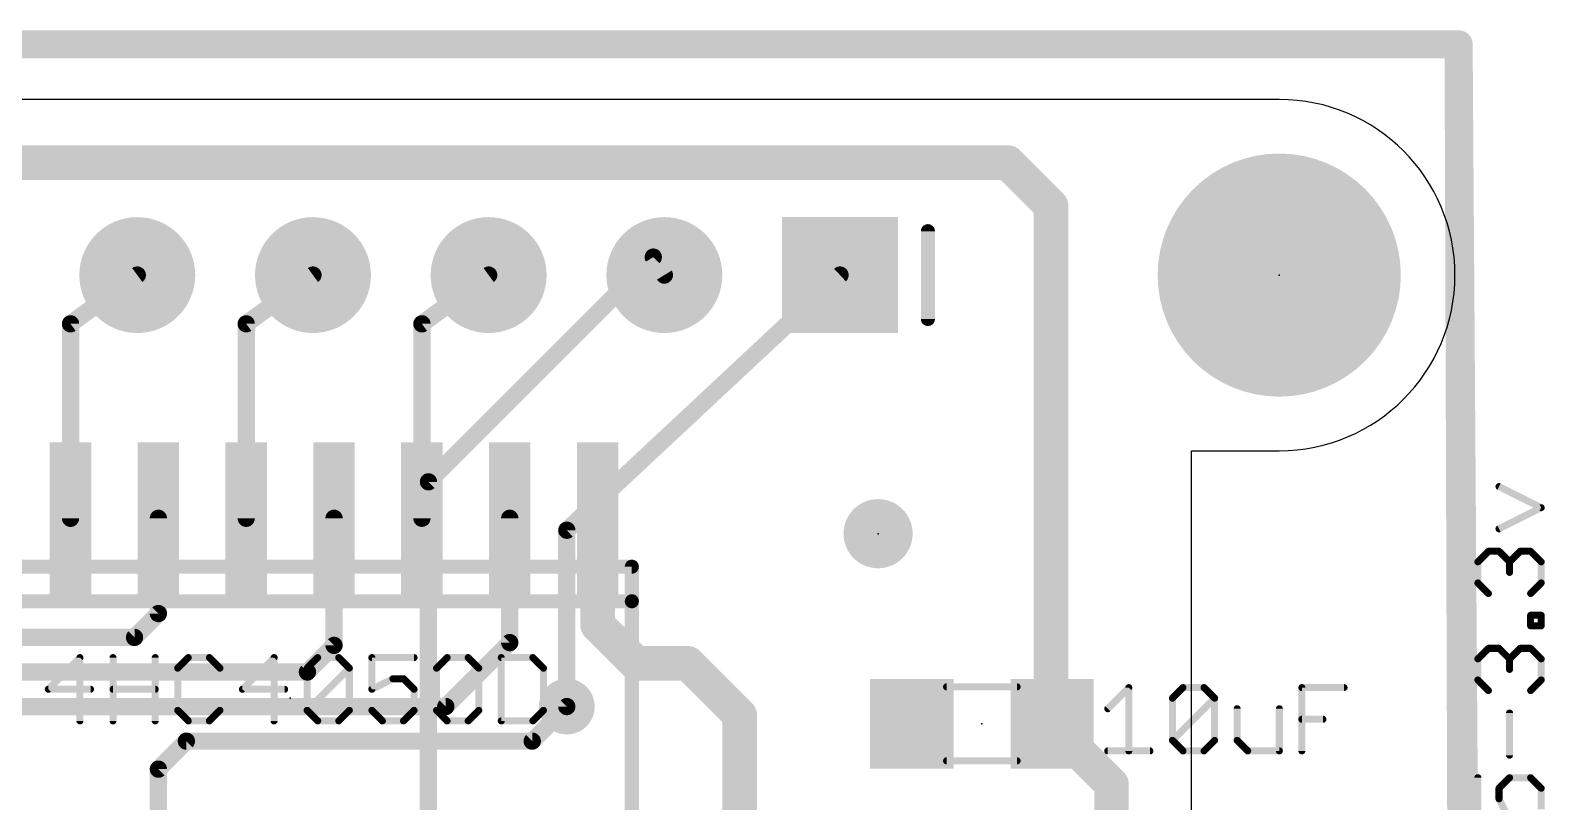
# Model space of a CAD drawing. Extents: x -22.2 to 25.3, y -18.9 to 18.8.
# Drawn here: x 0.99 to 22.89, y 7.62 to 18.78 of the extents above; entities that cross this region are included whole.
import ezdxf

# ---------------------------------------------------------------- set-up
doc = ezdxf.new("R2010")
doc.units = 0
for name, color, linetype in [('1', 12, 'CONTINUOUS'), ('16', 132, 'CONTINUOUS'), ('17', 110, 'CONTINUOUS'), ('18', 110, 'CONTINUOUS'), ('20', 53, 'CONTINUOUS'), ('23', 40, 'CONTINUOUS'), ('27', 253, 'CONTINUOUS'), ('51', 253, 'CONTINUOUS')]:
    doc.layers.add(name, color=color, linetype=linetype)

# ---------------------------------------------------------------- blocks, each defined once
blk = doc.blocks.new('RECT')
blk.add_solid([(-0.5, -0.5), (0.5, -0.5), (-0.5, 0.5), (0.5, 0.5)])
blk = doc.blocks.new('SQUAREP')
blk.add_solid([(-0.5, -0.5), (0.5, -0.5), (-0.5, 0.5), (0.5, 0.5)])
blk = doc.blocks.new('ROUNDP')
at = {"const_width": 0.5}
blk.add_lwpolyline([(0, -0.25, 1), (0, 0.25, 1), (0, -0.25)], format="xyb", dxfattribs=at)
blk = doc.blocks.new('PIE')
at = {"const_width": 0.5}
blk.add_lwpolyline([(0, -0.25, 1), (0, 0.25, 1), (0, -0.25)], format="xyb", dxfattribs=at)
blk = doc.blocks.new('ROUNDV')
at = {"const_width": 0.5}
blk.add_lwpolyline([(0, -0.25, 1), (0, 0.25, 1), (0, -0.25)], format="xyb", dxfattribs=at)

msp = doc.modelspace()

# ---------------------------------------------------------------- linework, layer by layer
at = {"layer": '1'}
for points, const_width in [([(21.643, 18.577), (-21.499, 18.577)], 0.4064), ([(21.897, -18.288), (21.643, 18.577)], 0.4064), ([(-10.004, 16.867), (15.125, 16.867)], 0.5), ([(15.125, 16.867), (15.75, 16.242)], 0.5), ([(15.75, 16.242), (15.75, 8.766)], 0.5), ([(1.575, 14.535), (2.54, 15.24)], 0.25), ([(4.115, 14.535), (5.08, 15.24)], 0.25), ([(6.655, 14.535), (7.62, 15.24)], 0.25), ([(1.575, 11.723), (1.575, 14.535)], 0.25), ([(4.115, 11.723), (4.115, 14.535)], 0.25), ([(6.655, 11.723), (6.655, 14.535)], 0.25), ([(2.845, 11.723), (2.845, 10.345)], 0.25), ([(5.385, 11.723), (5.385, 9.885)], 0.25), ([(7.925, 11.723), (7.925, 9.925)], 0.25), ([(9.195, 11.723), (9.195, 10.18)], 0.5), ([(2.5, 10), (2.845, 10.345)], 0.25), ([(9.75, 9.625), (9.195, 10.18)], 0.5), ([(-0.25, 10), (2.5, 10)], 0.25), ([(5, 9.5), (5.385, 9.885)], 0.25), ([(7, 9), (7.925, 9.925)], 0.25), ([(10.5, 9.625), (9.75, 9.625)], 0.5), ([(11.25, 8.875), (10.5, 9.625)], 0.5), ([(0, 9.5), (5, 9.5)], 0.25), ([(0.25, 9), (7, 9)], 0.25), ([(8.25, 8.5), (8.75, 9)], 0.25), ([(11.25, 5.375), (11.25, 8.875)], 0.5), ([(15.75, 8.766), (15.766, 8.75)], 0.5), ([(15.766, 8.75), (15.766, 8.734)], 0.5), ([(15.766, 8.734), (16.625, 7.875)], 0.5), ([(2.845, 8.095), (3.25, 8.5)], 0.25), ([(3.25, 8.5), (8.25, 8.5)], 0.25), ([(2.845, 6.523), (2.845, 8.095)], 0.25), ([(16.625, 7.875), (16.625, 7)], 0.5)]:
    msp.add_lwpolyline(points, dxfattribs=dict(at, const_width=const_width))
for points, const_width in [([(21.7446, 18.5777, 1), (21.5414, 18.5763)], 0.2032), ([(21.643, 18.4754, 1), (21.643, 18.6786)], 0.2032), ([(15.2134, 16.9554, 1), (15.0366, 16.7786)], 0.25), ([(15.125, 16.742, 1), (15.125, 16.992)], 0.25), ([(15.875, 16.242, 1), (15.625, 16.242)], 0.25), ([(15.6616, 16.1536, 1), (15.8384, 16.3304)], 0.25), ([(2.5769, 15.1895, 1), (2.5031, 15.2905)], 0.125), ([(5.1169, 15.1895, 1), (5.0431, 15.2905)], 0.125), ([(7.6569, 15.1895, 1), (7.5831, 15.2905)], 0.125), ([(1.6375, 14.535, 1), (1.5125, 14.535)], 0.125), ([(1.5381, 14.5855, 1), (1.6119, 14.4845)], 0.125), ([(4.1775, 14.535, 1), (4.0525, 14.535)], 0.125), ([(4.0781, 14.5855, 1), (4.1519, 14.4845)], 0.125), ([(6.7175, 14.535, 1), (6.5925, 14.535)], 0.125), ([(6.6181, 14.5855, 1), (6.6919, 14.4845)], 0.125), ([(2.9075, 11.723, 1), (2.7825, 11.723)], 0.125), ([(5.4475, 11.723, 1), (5.3225, 11.723)], 0.125), ([(7.9875, 11.723, 1), (7.8625, 11.723)], 0.125), ([(9.32, 11.723, 1), (9.07, 11.723)], 0.25), ([(1.5125, 11.723, 1), (1.6375, 11.723)], 0.125), ([(4.0525, 11.723, 1), (4.1775, 11.723)], 0.125), ([(6.5925, 11.723, 1), (6.7175, 11.723)], 0.125), ([(2.7825, 10.345, 1), (2.9075, 10.345)], 0.125), ([(2.8892, 10.3008, 1), (2.8008, 10.3892)], 0.125), ([(9.2834, 10.2684, 1), (9.1066, 10.0916)], 0.25), ([(9.07, 10.18, 1), (9.32, 10.18)], 0.25), ([(2.4558, 10.0442, 1), (2.5442, 9.9558)], 0.125), ([(2.5, 9.9375, 1), (2.5, 10.0625)], 0.125), ([(5.3225, 9.885, 1), (5.4475, 9.885)], 0.125), ([(5.4292, 9.8408, 1), (5.3408, 9.9292)], 0.125), ([(7.8625, 9.925, 1), (7.9875, 9.925)], 0.125), ([(7.9692, 9.8808, 1), (7.8808, 9.9692)], 0.125), ([(9.75, 9.75, 1), (9.75, 9.5)], 0.25), ([(10.5884, 9.7134, 1), (10.4116, 9.5366)], 0.25), ([(10.5, 9.5, 1), (10.5, 9.75)], 0.25), ([(9.6616, 9.5366, 1), (9.8384, 9.7134)], 0.25), ([(4.9558, 9.5442, 1), (5.0442, 9.4558)], 0.125), ([(5, 9.4375, 1), (5, 9.5625)], 0.125), ([(6.9558, 9.0442, 1), (7.0442, 8.9558)], 0.125), ([(7, 8.9375, 1), (7, 9.0625)], 0.125), ([(8.7942, 8.9558, 1), (8.7058, 9.0442)], 0.125), ([(11.375, 8.875, 1), (11.125, 8.875)], 0.25), ([(11.1616, 8.7866, 1), (11.3384, 8.9634)], 0.25), ([(15.8384, 8.8544, 1), (15.6616, 8.6776)], 0.25), ([(15.891, 8.75, 1), (15.641, 8.75)], 0.25), ([(15.8544, 8.8224, 1), (15.6776, 8.6456)], 0.25), ([(15.625, 8.766, 1), (15.875, 8.766)], 0.25), ([(15.641, 8.734, 1), (15.891, 8.734)], 0.25), ([(15.6776, 8.6616, 1), (15.8544, 8.8384)], 0.25), ([(3.25, 8.5625, 1), (3.25, 8.4375)], 0.125), ([(3.2942, 8.4558, 1), (3.2058, 8.5442)], 0.125), ([(8.2058, 8.5442, 1), (8.2942, 8.4558)], 0.125), ([(8.25, 8.4375, 1), (8.25, 8.5625)], 0.125), ([(2.9075, 8.095, 1), (2.7825, 8.095)], 0.125), ([(2.8008, 8.1392, 1), (2.8892, 8.0508)], 0.125), ([(16.75, 7.875, 1), (16.5, 7.875)], 0.25), ([(16.5366, 7.7866, 1), (16.7134, 7.9634)], 0.25)]:
    msp.add_lwpolyline(points, format="xyb", dxfattribs=dict(at, const_width=const_width))
at = {"layer": '16'}
for points, const_width in [([(21.643, 18.577), (-21.753, 18.577)], 0.4064), ([(21.77, -18.288), (21.643, 18.577)], 0.4064), ([(10, 15.5), (6.75, 12.25)], 0.25), ([(10.16, 15.24), (10, 15.5)], 0.25), ([(8.75, 11.55), (12.7, 15.24)], 0.25), ([(6.75, 12.25), (6.75, 4.5)], 0.25), ([(8.75, 9), (8.75, 11.55)], 0.25)]:
    msp.add_lwpolyline(points, dxfattribs=dict(at, const_width=const_width))
for points, const_width in [([(21.7446, 18.5774, 1), (21.5414, 18.5766)], 0.2032), ([(21.643, 18.4754, 1), (21.643, 18.6786)], 0.2032), ([(10.0532, 15.5328, 1), (9.9468, 15.4672)], 0.125), ([(10.0442, 15.4558, 1), (9.9558, 15.5442)], 0.125), ([(10.1068, 15.2072, 1), (10.2132, 15.2728)], 0.125), ([(12.7427, 15.1943, 1), (12.6573, 15.2857)], 0.125), ([(6.8125, 12.25, 1), (6.6875, 12.25)], 0.125), ([(6.7058, 12.2942, 1), (6.7942, 12.2058)], 0.125), ([(8.8125, 11.55, 1), (8.6875, 11.55)], 0.125), ([(8.7073, 11.5957, 1), (8.7927, 11.5043)], 0.125), ([(8.6875, 9, 1), (8.8125, 9)], 0.125)]:
    msp.add_lwpolyline(points, format="xyb", dxfattribs=dict(at, const_width=const_width))
at = {"layer": '20'}
for p, q in [((19.05, 17.78), (-19.05, 17.78)), ((17.78, -12.7), (17.78, 12.7)), ((17.78, 12.7), (19.05, 12.7))]:
    msp.add_line(p, q, dxfattribs=at)
for start, end in [(0, 90), (270, 0)]:
    msp.add_arc((19.05, 15.24), 2.54, start, end, dxfattribs=at)
at = {"layer": '23'}
for p in [(19.05, 15.24), (13.25, 11.5), (4.75, 9.123), (14.75, 8.75)]:
    msp.add_point(p, dxfattribs=at)
at = {"layer": '27', "const_width": 0.1016}
for points in [[(22.8372, 11.876), (22.2271, 12.181)], [(22.2271, 11.5709), (22.8372, 11.876)], [(21.922, 11.093), (22.0746, 11.2455)], [(22.0746, 11.2455), (22.2271, 11.2455)], [(22.2271, 11.2455), (22.3796, 11.093)], [(22.3796, 11.093), (22.5321, 11.2455)], [(22.5321, 11.2455), (22.6847, 11.2455)], [(22.6847, 11.2455), (22.8372, 11.093)], [(21.922, 10.7879), (21.922, 11.093)], [(22.3796, 11.093), (22.3796, 10.9404)], [(22.8372, 11.093), (22.8372, 10.7879)], [(22.0746, 10.6354), (21.922, 10.7879)], [(22.8372, 10.7879), (22.6847, 10.6354)], [(22.6847, 10.1676), (22.6847, 10.3202)], [(22.6847, 10.3202), (22.8372, 10.3202)], [(22.8372, 10.3202), (22.8372, 10.1676)], [(22.8372, 10.1676), (22.6847, 10.1676)], [(21.922, 9.6897), (22.0746, 9.8422)], [(22.0746, 9.8422), (22.2271, 9.8422)], [(22.2271, 9.8422), (22.3796, 9.6897)], [(22.3796, 9.6897), (22.5321, 9.8422)], [(22.5321, 9.8422), (22.6847, 9.8422)], [(22.6847, 9.8422), (22.8372, 9.6897)], [(1.7112, 9.708), (1.2536, 9.2504)], [(1.7112, 8.7928), (1.7112, 9.708)], [(2.1892, 8.7928), (2.1892, 9.708)], [(2.7993, 9.708), (2.7993, 8.7928)], [(3.2772, 9.708), (3.1247, 9.5555)], [(3.5823, 9.708), (3.2772, 9.708)], [(3.7348, 9.5555), (3.5823, 9.708)], [(4.5178, 9.708), (4.0602, 9.2504)], [(4.5178, 8.7928), (4.5178, 9.708)], [(4.9957, 9.5555), (5.1482, 9.708)], [(5.1482, 9.708), (5.4533, 9.708)], [(5.4533, 9.708), (5.6058, 9.5555)], [(6.5414, 9.708), (5.9312, 9.708)], [(5.9312, 9.708), (5.9312, 9.2504)], [(6.8668, 9.5555), (7.0193, 9.708)], [(7.0193, 9.708), (7.3243, 9.708)], [(7.3243, 9.708), (7.4769, 9.5555)], [(7.8023, 9.708), (7.8023, 8.7928)], [(8.2599, 9.708), (7.8023, 9.708)], [(8.4124, 9.5555), (8.2599, 9.708)], [(21.922, 9.3846), (21.922, 9.6897)], [(22.3796, 9.6897), (22.3796, 9.5372)], [(22.8372, 9.6897), (22.8372, 9.3846)], [(3.1247, 9.5555), (3.1247, 8.9453)], [(4.9957, 8.9453), (4.9957, 9.5555)], [(4.9957, 8.9453), (5.6058, 9.5555)], [(5.6058, 9.5555), (5.6058, 8.9453)], [(5.9312, 9.2504), (6.2363, 9.4029)], [(6.2363, 9.4029), (6.3888, 9.4029)], [(6.3888, 9.4029), (6.5414, 9.2504)], [(6.8668, 8.9453), (6.8668, 9.5555)], [(6.8668, 8.9453), (7.4769, 9.5555)], [(7.4769, 9.5555), (7.4769, 8.9453)], [(8.4124, 8.9453), (8.4124, 9.5555)], [(22.0746, 9.2321), (21.922, 9.3846)], [(22.8372, 9.3846), (22.6847, 9.2321)], [(1.2536, 9.2504), (1.8638, 9.2504)], [(2.1892, 9.2504), (2.7993, 9.2504)], [(4.0602, 9.2504), (4.6703, 9.2504)], [(6.5414, 9.2504), (6.5414, 8.9453)], [(16.5703, 8.9689), (16.8754, 9.274)], [(16.8754, 9.274), (16.8754, 8.3588)], [(17.5058, 9.1215), (17.6583, 9.274)], [(17.6583, 9.274), (17.9634, 9.274)], [(17.9634, 9.274), (18.1159, 9.1215)], [(19.3769, 8.3588), (19.3769, 9.274)], [(19.3769, 9.274), (19.987, 9.274)], [(3.1247, 8.9453), (3.2772, 8.7928)], [(3.5823, 8.7928), (3.7348, 8.9453)], [(5.1482, 8.7928), (4.9957, 8.9453)], [(5.6058, 8.9453), (5.4533, 8.7928)], [(6.0838, 8.7928), (5.9312, 8.9453)], [(6.5414, 8.9453), (6.3888, 8.7928)], [(7.0193, 8.7928), (6.8668, 8.9453)], [(7.4769, 8.9453), (7.3243, 8.7928)], [(8.2599, 8.7928), (8.4124, 8.9453)], [(17.5058, 8.5113), (17.5058, 9.1215)], [(17.5058, 8.5113), (18.1159, 9.1215)], [(18.1159, 9.1215), (18.1159, 8.5113)], [(18.4413, 8.9689), (18.4413, 8.5113)], [(19.0515, 8.3588), (19.0515, 8.9689)], [(3.2772, 8.7928), (3.5823, 8.7928)], [(5.4533, 8.7928), (5.1482, 8.7928)], [(6.3888, 8.7928), (6.0838, 8.7928)], [(7.3243, 8.7928), (7.0193, 8.7928)], [(7.8023, 8.7928), (8.2599, 8.7928)], [(19.3769, 8.8164), (19.6819, 8.8164)], [(22.3796, 8.2966), (22.3796, 8.9067)], [(17.6583, 8.3588), (17.5058, 8.5113)], [(18.1159, 8.5113), (17.9634, 8.3588)], [(18.4413, 8.5113), (18.5939, 8.3588)], [(16.5703, 8.3588), (17.1804, 8.3588)], [(17.9634, 8.3588), (17.6583, 8.3588)], [(18.5939, 8.3588), (19.0515, 8.3588)], [(21.922, 7.9712), (21.922, 7.3611)], [(22.2271, 7.8187), (22.3796, 7.9712)], [(22.3796, 7.9712), (22.6847, 7.9712)], [(22.6847, 7.9712), (22.8372, 7.8187)], [(22.2271, 7.6661), (22.2271, 7.8187)], [(22.3796, 7.3611), (22.2271, 7.6661)], [(22.8372, 7.8187), (22.8372, 7.5136)]]:
    msp.add_lwpolyline(points, dxfattribs=at)
at = {"layer": '27', "const_width": 0.0508}
for points in [[(22.2384, 12.2037, 1), (22.2157, 12.1583)], [(22.8486, 11.8532, 1), (22.8258, 11.8987)], [(22.8258, 11.8532, 1), (22.8486, 11.8987)], [(22.2157, 11.5936, 1), (22.2384, 11.5482)], [(22.0746, 11.2709, 1), (22.0746, 11.2201)], [(22.0925, 11.2275, 1), (22.0566, 11.2635)], [(22.245, 11.2635, 1), (22.2091, 11.2275)], [(22.2271, 11.2201, 1), (22.2271, 11.2709)], [(22.5321, 11.2709, 1), (22.5321, 11.2201)], [(22.5501, 11.2275, 1), (22.5142, 11.2635)], [(22.7026, 11.2635, 1), (22.6667, 11.2275)], [(22.6847, 11.2201, 1), (22.6847, 11.2709)], [(21.9474, 11.093, 1), (21.8966, 11.093)], [(21.9041, 11.1109, 1), (21.94, 11.075)], [(22.405, 11.093, 1), (22.3542, 11.093)], [(22.3616, 11.1109, 1), (22.3976, 11.075)], [(22.3542, 10.9404, 1), (22.405, 10.9404)], [(22.3616, 11.075, 1), (22.3976, 11.1109)], [(22.8626, 11.093, 1), (22.8118, 11.093)], [(22.8192, 11.075, 1), (22.8552, 11.1109)], [(21.8966, 10.7879, 1), (21.9474, 10.7879)], [(21.94, 10.8059, 1), (21.9041, 10.77)], [(22.8118, 10.7879, 1), (22.8626, 10.7879)], [(22.8552, 10.77, 1), (22.8192, 10.8059)], [(22.0566, 10.6174, 1), (22.0925, 10.6533)], [(22.6667, 10.6533, 1), (22.7026, 10.6174)], [(22.7101, 10.3202, 1), (22.6593, 10.3202)], [(22.6847, 10.3456, 1), (22.6847, 10.2948)], [(22.8626, 10.3202, 1), (22.8118, 10.3202)], [(22.8372, 10.2948, 1), (22.8372, 10.3456)], [(22.6847, 10.193, 1), (22.6847, 10.1422)], [(22.6593, 10.1676, 1), (22.7101, 10.1676)], [(22.8118, 10.1676, 1), (22.8626, 10.1676)], [(22.8372, 10.1422, 1), (22.8372, 10.193)], [(22.0746, 9.8676, 1), (22.0746, 9.8168)], [(22.0925, 9.8243, 1), (22.0566, 9.8602)], [(22.245, 9.8602, 1), (22.2091, 9.8243)], [(22.2271, 9.8168, 1), (22.2271, 9.8676)], [(22.5321, 9.8676, 1), (22.5321, 9.8168)], [(22.5501, 9.8243, 1), (22.5142, 9.8602)], [(22.7026, 9.8602, 1), (22.6667, 9.8243)], [(22.6847, 9.8168, 1), (22.6847, 9.8676)], [(1.7366, 9.708, 1), (1.6858, 9.708)], [(1.7292, 9.69, 1), (1.6933, 9.7259)], [(2.2146, 9.708, 1), (2.1638, 9.708)], [(2.8247, 9.708, 1), (2.7739, 9.708)], [(3.2772, 9.7334, 1), (3.2772, 9.6826)], [(3.2952, 9.69, 1), (3.2592, 9.7259)], [(3.6002, 9.7259, 1), (3.5643, 9.69)], [(3.5823, 9.6826, 1), (3.5823, 9.7334)], [(4.5432, 9.708, 1), (4.4924, 9.708)], [(4.5358, 9.69, 1), (4.4998, 9.7259)], [(5.1482, 9.7334, 1), (5.1482, 9.6826)], [(5.1662, 9.69, 1), (5.1303, 9.7259)], [(5.4713, 9.7259, 1), (5.4353, 9.69)], [(5.4533, 9.6826, 1), (5.4533, 9.7334)], [(5.9312, 9.7334, 1), (5.9312, 9.6826)], [(5.9566, 9.708, 1), (5.9058, 9.708)], [(6.5414, 9.6826, 1), (6.5414, 9.7334)], [(7.0193, 9.7334, 1), (7.0193, 9.6826)], [(7.0372, 9.69, 1), (7.0013, 9.7259)], [(7.3423, 9.7259, 1), (7.3064, 9.69)], [(7.3243, 9.6826, 1), (7.3243, 9.7334)], [(7.8277, 9.708, 1), (7.7769, 9.708)], [(7.8023, 9.7334, 1), (7.8023, 9.6826)], [(8.2778, 9.7259, 1), (8.2419, 9.69)], [(8.2599, 9.6826, 1), (8.2599, 9.7334)], [(21.9474, 9.6897, 1), (21.8966, 9.6897)], [(21.9041, 9.7077, 1), (21.94, 9.6717)], [(22.3616, 9.7077, 1), (22.3976, 9.6717)], [(22.405, 9.6897, 1), (22.3542, 9.6897)], [(22.3616, 9.6717, 1), (22.3976, 9.7077)], [(22.8626, 9.6897, 1), (22.8118, 9.6897)], [(22.8192, 9.6717, 1), (22.8552, 9.7077)], [(3.1501, 9.5555, 1), (3.0993, 9.5555)], [(3.1067, 9.5734, 1), (3.1426, 9.5375)], [(3.7168, 9.5375, 1), (3.7528, 9.5734)], [(5.0211, 9.5555, 1), (4.9703, 9.5555)], [(4.9778, 9.5734, 1), (5.0137, 9.5375)], [(5.6312, 9.5555, 1), (5.5804, 9.5555)], [(5.6238, 9.5375, 1), (5.5879, 9.5734)], [(5.5879, 9.5375, 1), (5.6238, 9.5734)], [(6.2363, 9.4283, 1), (6.2363, 9.3775)], [(6.2477, 9.3802, 1), (6.2249, 9.4256)], [(6.4068, 9.4209, 1), (6.3709, 9.385)], [(6.3888, 9.3775, 1), (6.3888, 9.4283)], [(6.8922, 9.5555, 1), (6.8414, 9.5555)], [(6.8488, 9.5734, 1), (6.8847, 9.5375)], [(7.5023, 9.5555, 1), (7.4515, 9.5555)], [(7.4948, 9.5375, 1), (7.4589, 9.5734)], [(7.4589, 9.5375, 1), (7.4948, 9.5734)], [(8.4378, 9.5555, 1), (8.387, 9.5555)], [(8.3944, 9.5375, 1), (8.4304, 9.5734)], [(21.94, 9.4026, 1), (21.9041, 9.3667)], [(22.3542, 9.5372, 1), (22.405, 9.5372)], [(22.8552, 9.3667, 1), (22.8192, 9.4026)], [(1.2536, 9.2758, 1), (1.2536, 9.225)], [(1.2357, 9.2684, 1), (1.2716, 9.2324)], [(1.8638, 9.225, 1), (1.8638, 9.2758)], [(2.1892, 9.2758, 1), (2.1892, 9.225)], [(2.7993, 9.225, 1), (2.7993, 9.2758)], [(4.0422, 9.2684, 1), (4.0782, 9.2324)], [(4.0602, 9.2758, 1), (4.0602, 9.225)], [(4.6703, 9.225, 1), (4.6703, 9.2758)], [(5.9058, 9.2504, 1), (5.9566, 9.2504)], [(5.9199, 9.2731, 1), (5.9426, 9.2277)], [(6.5668, 9.2504, 1), (6.516, 9.2504)], [(6.5234, 9.2324, 1), (6.5593, 9.2684)], [(16.9008, 9.274, 1), (16.85, 9.274)], [(16.8933, 9.256, 1), (16.8574, 9.2919)], [(17.6583, 9.2994, 1), (17.6583, 9.2486)], [(17.6763, 9.256, 1), (17.6404, 9.2919)], [(17.9814, 9.2919, 1), (17.9454, 9.256)], [(17.9634, 9.2486, 1), (17.9634, 9.2994)], [(19.4023, 9.274, 1), (19.3515, 9.274)], [(19.3769, 9.2994, 1), (19.3769, 9.2486)], [(19.987, 9.2486, 1), (19.987, 9.2994)], [(21.8966, 9.3846, 1), (21.9474, 9.3846)], [(22.0566, 9.2141, 1), (22.0925, 9.2501)], [(22.6667, 9.2501, 1), (22.7026, 9.2141)], [(22.8118, 9.3846, 1), (22.8626, 9.3846)], [(3.1426, 8.9633, 1), (3.1067, 8.9274)], [(3.7528, 8.9274, 1), (3.7168, 8.9633)], [(5.0137, 8.9633, 1), (4.9778, 8.9274)], [(4.9778, 8.9633, 1), (5.0137, 8.9274)], [(5.6238, 8.9274, 1), (5.5879, 8.9633)], [(5.9492, 8.9633, 1), (5.9133, 8.9274)], [(6.5593, 8.9274, 1), (6.5234, 8.9633)], [(6.8847, 8.9633, 1), (6.8488, 8.9274)], [(6.8488, 8.9633, 1), (6.8847, 8.9274)], [(7.4948, 8.9274, 1), (7.4589, 8.9633)], [(8.4304, 8.9274, 1), (8.3944, 8.9633)], [(16.5523, 8.9869, 1), (16.5883, 8.951)], [(17.5312, 9.1215, 1), (17.4804, 9.1215)], [(17.4879, 9.1394, 1), (17.5238, 9.1035)], [(18.1413, 9.1215, 1), (18.0905, 9.1215)], [(18.1339, 9.1035, 1), (18.098, 9.1394)], [(18.098, 9.1035, 1), (18.1339, 9.1394)], [(18.4667, 8.9689, 1), (18.4159, 8.9689)], [(19.0769, 8.9689, 1), (19.0261, 8.9689)], [(1.6858, 8.7928, 1), (1.7366, 8.7928)], [(2.1638, 8.7928, 1), (2.2146, 8.7928)], [(2.7739, 8.7928, 1), (2.8247, 8.7928)], [(3.0993, 8.9453, 1), (3.1501, 8.9453)], [(3.2772, 8.8182, 1), (3.2772, 8.7674)], [(3.2592, 8.7748, 1), (3.2952, 8.8108)], [(3.5643, 8.8108, 1), (3.6002, 8.7748)], [(3.5823, 8.7674, 1), (3.5823, 8.8182)], [(4.4924, 8.7928, 1), (4.5432, 8.7928)], [(4.9703, 8.9453, 1), (5.0211, 8.9453)], [(5.1482, 8.8182, 1), (5.1482, 8.7674)], [(5.1303, 8.7748, 1), (5.1662, 8.8108)], [(5.4353, 8.8108, 1), (5.4713, 8.7748)], [(5.4533, 8.7674, 1), (5.4533, 8.8182)], [(5.5804, 8.9453, 1), (5.6312, 8.9453)], [(6.0838, 8.8182, 1), (6.0838, 8.7674)], [(6.0658, 8.7748, 1), (6.1017, 8.8108)], [(6.3709, 8.8108, 1), (6.4068, 8.7748)], [(6.3888, 8.7674, 1), (6.3888, 8.8182)], [(6.516, 8.9453, 1), (6.5668, 8.9453)], [(6.8414, 8.9453, 1), (6.8922, 8.9453)], [(7.0193, 8.8182, 1), (7.0193, 8.7674)], [(7.0013, 8.7748, 1), (7.0372, 8.8108)], [(7.3064, 8.8108, 1), (7.3423, 8.7748)], [(7.3243, 8.7674, 1), (7.3243, 8.8182)], [(7.4515, 8.9453, 1), (7.5023, 8.9453)], [(7.8023, 8.8182, 1), (7.8023, 8.7674)], [(7.7769, 8.7928, 1), (7.8277, 8.7928)], [(8.2419, 8.8108, 1), (8.2778, 8.7748)], [(8.2599, 8.7674, 1), (8.2599, 8.8182)], [(8.387, 8.9453, 1), (8.4378, 8.9453)], [(19.3769, 8.8418, 1), (19.3769, 8.791)], [(19.6819, 8.791, 1), (19.6819, 8.8418)], [(22.405, 8.9067, 1), (22.3542, 8.9067)], [(17.5238, 8.5293, 1), (17.4879, 8.4934)], [(17.4879, 8.5293, 1), (17.5238, 8.4934)], [(18.1339, 8.4934, 1), (18.098, 8.5293)], [(18.4593, 8.5293, 1), (18.4234, 8.4934)], [(16.5703, 8.3842, 1), (16.5703, 8.3334)], [(16.85, 8.3588, 1), (16.9008, 8.3588)], [(17.1804, 8.3334, 1), (17.1804, 8.3842)], [(17.4804, 8.5113, 1), (17.5312, 8.5113)], [(17.6583, 8.3842, 1), (17.6583, 8.3334)], [(17.6404, 8.3408, 1), (17.6763, 8.3768)], [(17.9454, 8.3768, 1), (17.9814, 8.3408)], [(17.9634, 8.3334, 1), (17.9634, 8.3842)], [(18.0905, 8.5113, 1), (18.1413, 8.5113)], [(18.4159, 8.5113, 1), (18.4667, 8.5113)], [(18.5939, 8.3842, 1), (18.5939, 8.3334)], [(18.5759, 8.3408, 1), (18.6118, 8.3768)], [(19.0261, 8.3588, 1), (19.0769, 8.3588)], [(19.0515, 8.3334, 1), (19.0515, 8.3842)], [(19.3515, 8.3588, 1), (19.4023, 8.3588)], [(22.3542, 8.2966, 1), (22.405, 8.2966)], [(21.9474, 7.9712, 1), (21.8966, 7.9712)], [(22.3796, 7.9966, 1), (22.3796, 7.9458)], [(22.3976, 7.9532, 1), (22.3616, 7.9892)], [(22.7026, 7.9892, 1), (22.6667, 7.9532)], [(22.6847, 7.9458, 1), (22.6847, 7.9966)], [(22.2525, 7.8187, 1), (22.2017, 7.8187)], [(22.2091, 7.8366, 1), (22.245, 7.8007)], [(22.2498, 7.6775, 1), (22.2044, 7.6548)], [(22.2017, 7.6661, 1), (22.2525, 7.6661)], [(22.8626, 7.8187, 1), (22.8118, 7.8187)], [(22.8192, 7.8007, 1), (22.8552, 7.8366)]]:
    msp.add_lwpolyline(points, format="xyb", dxfattribs=at)
at = {"layer": '51'}
for points, const_width in [([(13.97, 14.605), (13.97, 15.875)], 0.2032), ([(-0.19, 11.023), (9.69, 11.023)], 0.2032), ([(9.69, 11.023), (9.69, 10.523)], 0.2032), ([(-0.19, 10.523), (9.69, 10.523)], 0.2032), ([(9.69, 10.523), (9.69, 7.223)], 0.2032), ([(15.26, 9.285), (14.24, 9.285)], 0.1016), ([(15.26, 8.215), (14.24, 8.215)], 0.1016)]:
    msp.add_lwpolyline(points, dxfattribs=dict(at, const_width=const_width))
for points, const_width in [([(14.0208, 15.875, 1), (13.9192, 15.875)], 0.1016), ([(13.9192, 14.605, 1), (14.0208, 14.605)], 0.1016), ([(9.7408, 11.023, 1), (9.6392, 11.023)], 0.1016), ([(9.69, 10.9722, 1), (9.69, 11.0738)], 0.1016), ([(9.7408, 10.523, 1), (9.6392, 10.523)], 0.1016), ([(9.6392, 10.523, 1), (9.7408, 10.523)], 0.1016), ([(9.69, 10.4722, 1), (9.69, 10.5738)], 0.1016), ([(14.24, 9.3104, 1), (14.24, 9.2596)], 0.0508), ([(15.26, 9.2596, 1), (15.26, 9.3104)], 0.0508), ([(14.24, 8.2404, 1), (14.24, 8.1896)], 0.0508), ([(15.26, 8.1896, 1), (15.26, 8.2404)], 0.0508)]:
    msp.add_lwpolyline(points, format="xyb", dxfattribs=dict(at, const_width=const_width))

# ---------------------------------------------------------------- block references
at = {"layer": '1', "rotation": 180}
for p, xscale, yscale in [((1.575, 11.723), 0.6, 2.2), ((2.845, 11.723), 0.6, 2.2), ((4.115, 11.723), 0.6, 2.2), ((5.385, 11.723), 0.6, 2.2), ((6.655, 11.723), 0.6, 2.2), ((7.925, 11.723), 0.6, 2.2), ((9.195, 11.723), 0.6, 2.2), ((13.734, 8.75), 1.2, 1.3), ((15.766, 8.75), 1.2, 1.3)]:
    msp.add_blockref('RECT', p, dxfattribs=dict(at, xscale=xscale, yscale=yscale))
at = {"layer": '1'}
msp.add_blockref('PIE', (13.25, 11.5), dxfattribs=at)
at = {"layer": '17', "xscale": 3.516, "yscale": 3.516}
msp.add_blockref('ROUNDP', (19.05, 15.24), dxfattribs=at)
msp.add_blockref('ROUNDP', (19.05, 15.24), dxfattribs=at)
at = {"layer": '17', "xscale": 1.6764, "yscale": 1.6764, "rotation": 270}
for name, p in [('ROUNDP', (2.54, 15.24)), ('ROUNDP', (2.54, 15.24)), ('ROUNDP', (5.08, 15.24)), ('ROUNDP', (5.08, 15.24)), ('ROUNDP', (7.62, 15.24)), ('ROUNDP', (7.62, 15.24)), ('ROUNDP', (10.16, 15.24)), ('ROUNDP', (10.16, 15.24)), ('SQUAREP', (12.7, 15.24)), ('SQUAREP', (12.7, 15.24))]:
    msp.add_blockref(name, p, dxfattribs=at)
at = {"layer": '18', "xscale": 0.8064, "yscale": 0.8064}
msp.add_blockref('ROUNDV', (8.75, 9), dxfattribs=at)
msp.add_blockref('ROUNDV', (8.75, 9), dxfattribs=at)
at = {"layer": '51', "rotation": 180}
for p, xscale, yscale in [((2.54, 15.24), 0.508, 0.508), ((5.08, 15.24), 0.508, 0.508), ((7.62, 15.24), 0.508, 0.508), ((10.16, 15.24), 0.508, 0.508), ((12.7, 15.24), 0.508, 0.508), ((1.575, 11.673), 0.49, 1.1), ((2.845, 11.673), 0.49, 1.1), ((4.115, 11.673), 0.49, 1.1), ((5.385, 11.673), 0.49, 1.1), ((6.655, 11.673), 0.49, 1.1), ((7.925, 11.673), 0.49, 1.1), ((9.195, 11.673), 0.49, 1.1), ((14.0468, 8.75), 0.5936, 1.3), ((15.4584, 8.75), 0.5832, 1.3)]:
    msp.add_blockref('RECT', p, dxfattribs=dict(at, xscale=xscale, yscale=yscale))

doc.saveas('drawing.dxf')
